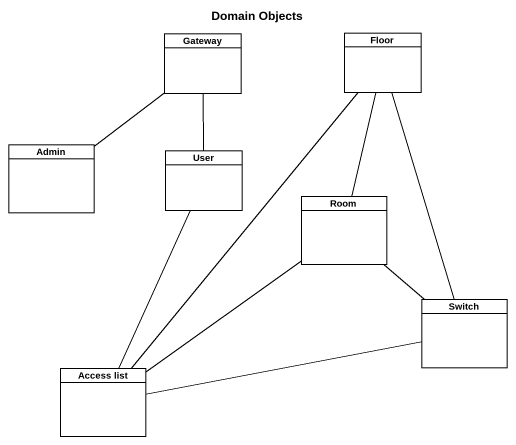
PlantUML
@startuml
title Domain Objects
hide circle
hide empty members
class Gateway
class Floor
class Admin
class User
class Room
class Switch
class "Access list" as Access_list
Floor -- Room
Floor -- Switch
Floor -- Access_list
Admin -up- Gateway
User -up- Gateway
User -- Access_list
Room -- Switch
Room -- Access_list
Switch -left- Access_list
@enduml
